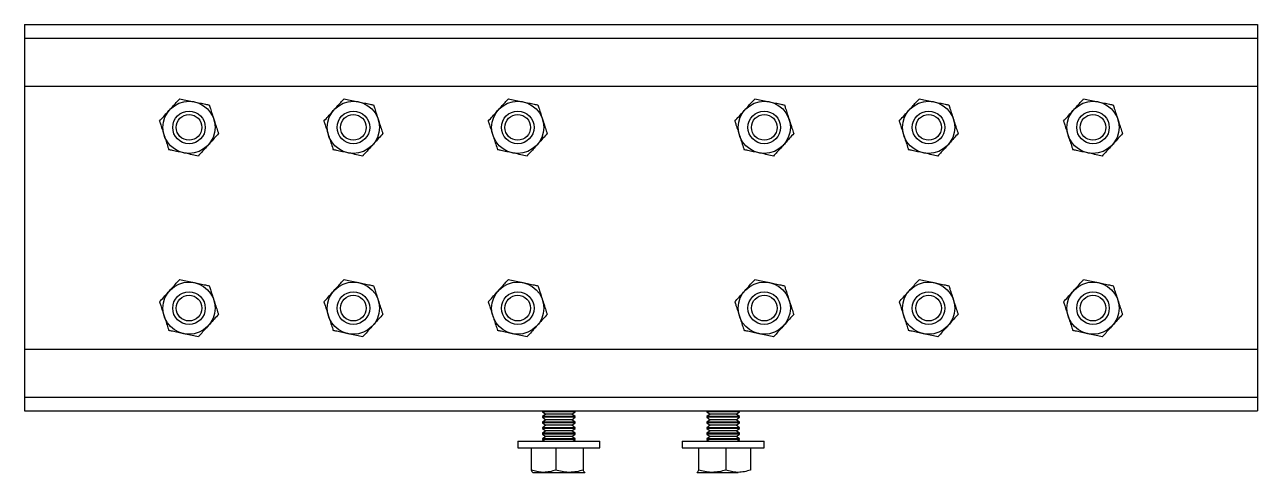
# Model space of a CAD drawing. Header units: metres. Extents: x -150 to 150, y -62 to 47.
import ezdxf

# ---------------------------------------------------------------- set-up
doc = ezdxf.new("R2010")
doc.units = ezdxf.units.M

# ---------------------------------------------------------------- blocks, each defined once
blk = doc.blocks.new('DI_EMENDA_LONG')
at = {"color": 7, "linetype": 'Continuous', "lineweight": 25}
for p, q in [((-150, 47), (150, 47)), ((-150, 47), (-150, -47)), ((150, 47), (150, -47)), ((-150, 43.7), (150, 43.7)), ((-150, 32), (150, 32)), ((-150, -32), (150, -32)), ((-150, -43.7), (150, -43.7)), ((-150, -47), (150, -47)), ((-23.92, -47), (-23.97, -47.04)), ((-23.97, -47.04), (-23.97, -47.22)), ((-16.03, -47.04), (-23.97, -47.04)), ((-23.97, -47.22), (-23.13, -47.81)), ((-16.03, -47.22), (-23.97, -47.22)), ((-23.13, -47.81), (-23.97, -48.39)), ((-16.87, -47.81), (-23.13, -47.81)), ((-16.87, -47.81), (-16.03, -47.22)), ((-16.03, -48.39), (-16.87, -47.81)), ((-16.03, -47.04), (-16.08, -47)), ((-16.03, -47.22), (-16.03, -47.04)), ((16.08, -47), (16.03, -47.04)), ((16.03, -47.04), (16.03, -47.22)), ((23.97, -47.04), (16.03, -47.04)), ((16.03, -47.22), (16.87, -47.81)), ((23.97, -47.22), (16.03, -47.22)), ((16.87, -47.81), (16.03, -48.39)), ((23.13, -47.81), (16.87, -47.81)), ((23.13, -47.81), (23.97, -47.22)), ((23.97, -48.39), (23.13, -47.81)), ((23.97, -47.04), (23.92, -47)), ((23.97, -47.22), (23.97, -47.04)), ((-23.97, -48.39), (-23.97, -48.57)), ((-16.03, -48.39), (-23.97, -48.39)), ((-23.97, -48.57), (-23.13, -49.16)), ((-16.03, -48.57), (-23.97, -48.57)), ((-23.13, -49.16), (-23.97, -49.75)), ((-23.97, -49.75), (-23.97, -49.93)), ((-16.03, -49.75), (-23.97, -49.75)), ((-23.97, -49.93), (-23.13, -50.52)), ((-16.03, -49.93), (-23.97, -49.93)), ((-23.13, -50.52), (-23.97, -51.11)), ((-16.87, -49.16), (-23.13, -49.16)), ((-16.87, -50.52), (-23.13, -50.52)), ((-16.87, -49.16), (-16.03, -48.57)), ((-16.03, -49.75), (-16.87, -49.16)), ((-16.87, -50.52), (-16.03, -49.93)), ((-16.03, -51.11), (-16.87, -50.52)), ((-16.03, -48.57), (-16.03, -48.39)), ((-16.03, -49.93), (-16.03, -49.75)), ((16.03, -48.39), (16.03, -48.57)), ((23.97, -48.39), (16.03, -48.39)), ((16.03, -48.57), (16.87, -49.16)), ((23.97, -48.57), (16.03, -48.57)), ((16.87, -49.16), (16.03, -49.75)), ((16.03, -49.75), (16.03, -49.93)), ((23.97, -49.75), (16.03, -49.75)), ((16.03, -49.93), (16.87, -50.52)), ((23.97, -49.93), (16.03, -49.93)), ((16.87, -50.52), (16.03, -51.11)), ((23.13, -49.16), (16.87, -49.16)), ((23.13, -50.52), (16.87, -50.52)), ((23.13, -49.16), (23.97, -48.57)), ((23.97, -49.75), (23.13, -49.16)), ((23.13, -50.52), (23.97, -49.93)), ((23.97, -51.11), (23.13, -50.52)), ((23.97, -48.57), (23.97, -48.39)), ((23.97, -49.93), (23.97, -49.75)), ((-23.97, -51.11), (-23.97, -51.29)), ((-16.03, -51.11), (-23.97, -51.11)), ((-23.97, -51.29), (-23.13, -51.88)), ((-16.03, -51.29), (-23.97, -51.29)), ((-23.13, -51.88), (-23.97, -52.46)), ((-23.97, -52.46), (-23.97, -52.65)), ((-16.03, -52.46), (-23.97, -52.46)), ((-23.97, -52.65), (-23.13, -53.23)), ((-16.03, -52.65), (-23.97, -52.65)), ((-23.13, -53.23), (-23.97, -53.82)), ((-23.97, -53.82), (-23.97, -54)), ((-16.03, -53.82), (-23.97, -53.82)), ((-16.87, -51.88), (-23.13, -51.88)), ((-16.87, -53.23), (-23.13, -53.23)), ((-16.87, -51.88), (-16.03, -51.29)), ((-16.03, -52.46), (-16.87, -51.88)), ((-16.87, -53.23), (-16.03, -52.65)), ((-16.03, -53.82), (-16.87, -53.23)), ((-16.03, -51.29), (-16.03, -51.11)), ((-16.03, -52.65), (-16.03, -52.46)), ((-16.03, -54), (-16.03, -53.82)), ((16.03, -51.11), (16.03, -51.29)), ((23.97, -51.11), (16.03, -51.11)), ((16.03, -51.29), (16.87, -51.88)), ((23.97, -51.29), (16.03, -51.29)), ((16.87, -51.88), (16.03, -52.46)), ((16.03, -52.46), (16.03, -52.65)), ((23.97, -52.46), (16.03, -52.46)), ((16.03, -52.65), (16.87, -53.23)), ((23.97, -52.65), (16.03, -52.65)), ((16.87, -53.23), (16.03, -53.82)), ((16.03, -53.82), (16.03, -54)), ((23.97, -53.82), (16.03, -53.82)), ((23.13, -51.88), (16.87, -51.88)), ((23.13, -53.23), (16.87, -53.23)), ((23.13, -51.88), (23.97, -51.29)), ((23.97, -52.46), (23.13, -51.88)), ((23.13, -53.23), (23.97, -52.65)), ((23.97, -53.82), (23.13, -53.23)), ((23.97, -51.29), (23.97, -51.11)), ((23.97, -52.65), (23.97, -52.46)), ((23.97, -54), (23.97, -53.82)), ((-30, -54.4), (-30, -56)), ((-30, -54.4), (-10, -54.4)), ((-30, -56), (-10, -56)), ((-26.7, -56), (-26.7, -61.4)), ((-23.97, -54), (-23.4, -54.4)), ((-16.03, -54), (-23.97, -54)), ((-20.76, -56), (-20.76, -61.4)), ((-16.6, -54.4), (-16.03, -54)), ((-14.07, -56), (-14.07, -61.4)), ((-10, -56), (-10, -54.4)), ((10, -54.4), (10, -56)), ((10, -54.4), (30, -54.4)), ((10, -56), (30, -56)), ((13.99, -56), (13.99, -61.4)), ((16.03, -54), (16.6, -54.4)), ((23.97, -54), (16.03, -54)), ((20.62, -56), (20.62, -61.4)), ((23.4, -54.4), (23.97, -54)), ((26.64, -56), (26.64, -61.4)), ((30, -56), (30, -54.4)), ((-26.38, -61.95), (-26.35, -61.97)), ((-26.35, -61.97), (-13.68, -61.97)), ((-13.62, -61.89), (-13.68, -61.97)), ((-13.65, -61.97), (-13.62, -61.95)), ((13.67, -61.97), (13.63, -61.9)), ((13.63, -61.96), (13.65, -61.97)), ((13.67, -61.97), (23.63, -61.97))]:
    blk.add_line(p, q, dxfattribs=at)
for centre, radius in [((-110, 22), 6.35), ((-70, 22), 6.35), ((-30, 22), 6.35), ((30, 22), 6.35), ((70, 22), 6.35), ((110, 22), 6.35), ((-110, 22), 3.97), ((-110, 22), 3.13), ((-70, 22), 3.97), ((-70, 22), 3.13), ((-30, 22), 3.97), ((-30, 22), 3.13), ((30, 22), 3.97), ((30, 22), 3.13), ((70, 22), 3.97), ((70, 22), 3.13), ((110, 22), 3.97), ((110, 22), 3.13), ((-110, -22), 6.35), ((-70, -22), 6.35), ((-30, -22), 6.35), ((30, -22), 6.35), ((70, -22), 6.35), ((110, -22), 6.35), ((-110, -22), 3.97), ((-110, -22), 3.13), ((-70, -22), 3.97), ((-70, -22), 3.13), ((-30, -22), 3.97), ((-30, -22), 3.13), ((30, -22), 3.97), ((30, -22), 3.13), ((70, -22), 3.97), ((70, -22), 3.13), ((110, -22), 3.97), ((110, -22), 3.13)]:
    blk.add_circle(centre, radius, dxfattribs=at)
for points, knots in [([(-114.72, 26.25), (-114.41, 26.59), (-113.78, 27.3), (-112.96, 28.21), (-112.46, 28.76), (-112.27, 28.97)], [0, 0, 0, 0, 0.370167, 0.750364, 1, 1, 1, 1]), ([(-112.27, 28.97), (-111.77, 28.87), (-110.77, 28.65), (-109.54, 28.39), (-108.84, 28.25), (-108.68, 28.21)], [0, 0, 0, 0, 0.42997, 0.87006, 1, 1, 1, 1]), ([(-108.68, 28.21), (-108.23, 28.12), (-107.3, 27.92), (-106.11, 27.67), (-105.38, 27.51), (-105.09, 27.45)], [0, 0, 0, 0, 0.370167, 0.750364, 1, 1, 1, 1]), ([(-105.09, 27.45), (-105, 27.16), (-104.77, 26.45), (-104.39, 25.29), (-104.11, 24.41), (-103.96, 23.96)], [0, 0, 0, 0, 0.2637145, 0.6277042, 1, 1, 1, 1]), ([(-74.72, 26.25), (-74.41, 26.59), (-73.78, 27.3), (-72.96, 28.21), (-72.46, 28.76), (-72.27, 28.97)], [0, 0, 0, 0, 0.370167, 0.750364, 1, 1, 1, 1]), ([(-72.27, 28.97), (-71.77, 28.87), (-70.77, 28.65), (-69.54, 28.39), (-68.84, 28.25), (-68.68, 28.21)], [0, 0, 0, 0, 0.42997, 0.87006, 1, 1, 1, 1]), ([(-68.68, 28.21), (-68.23, 28.12), (-67.3, 27.92), (-66.11, 27.67), (-65.38, 27.51), (-65.09, 27.45)], [0, 0, 0, 0, 0.370167, 0.750364, 1, 1, 1, 1]), ([(-65.09, 27.45), (-65, 27.16), (-64.77, 26.45), (-64.39, 25.29), (-64.11, 24.41), (-63.96, 23.96)], [0, 0, 0, 0, 0.2637145, 0.6277042, 1, 1, 1, 1]), ([(-34.72, 26.25), (-34.41, 26.59), (-33.78, 27.3), (-32.96, 28.21), (-32.46, 28.76), (-32.27, 28.97)], [0, 0, 0, 0, 0.370167, 0.750364, 1, 1, 1, 1]), ([(-32.27, 28.97), (-31.77, 28.87), (-30.77, 28.65), (-29.54, 28.39), (-28.84, 28.25), (-28.68, 28.21)], [0, 0, 0, 0, 0.42997, 0.87006, 1, 1, 1, 1]), ([(-28.68, 28.21), (-28.23, 28.12), (-27.3, 27.92), (-26.11, 27.67), (-25.38, 27.51), (-25.09, 27.45)], [0, 0, 0, 0, 0.370167, 0.750364, 1, 1, 1, 1]), ([(-25.09, 27.45), (-25, 27.16), (-24.77, 26.45), (-24.39, 25.29), (-24.11, 24.41), (-23.96, 23.96)], [0, 0, 0, 0, 0.2637145, 0.6277042, 1, 1, 1, 1]), ([(25.28, 26.25), (25.59, 26.59), (26.22, 27.3), (27.04, 28.21), (27.54, 28.76), (27.73, 28.97)], [0, 0, 0, 0, 0.370167, 0.750364, 1, 1, 1, 1]), ([(27.73, 28.97), (28.23, 28.87), (29.23, 28.65), (30.46, 28.39), (31.16, 28.25), (31.32, 28.21)], [0, 0, 0, 0, 0.42997, 0.87006, 1, 1, 1, 1]), ([(31.32, 28.21), (31.77, 28.12), (32.7, 27.92), (33.89, 27.67), (34.62, 27.51), (34.91, 27.45)], [0, 0, 0, 0, 0.370167, 0.750364, 1, 1, 1, 1]), ([(34.91, 27.45), (35, 27.16), (35.23, 26.45), (35.61, 25.29), (35.89, 24.41), (36.04, 23.96)], [0, 0, 0, 0, 0.2637145, 0.6277042, 1, 1, 1, 1]), ([(65.28, 26.25), (65.59, 26.59), (66.22, 27.3), (67.04, 28.21), (67.54, 28.76), (67.73, 28.97)], [0, 0, 0, 0, 0.370167, 0.750364, 1, 1, 1, 1]), ([(67.73, 28.97), (68.23, 28.87), (69.23, 28.65), (70.46, 28.39), (71.16, 28.25), (71.32, 28.21)], [0, 0, 0, 0, 0.42997, 0.87006, 1, 1, 1, 1]), ([(71.32, 28.21), (71.77, 28.12), (72.7, 27.92), (73.89, 27.67), (74.62, 27.51), (74.91, 27.45)], [0, 0, 0, 0, 0.370167, 0.750364, 1, 1, 1, 1]), ([(74.91, 27.45), (75, 27.16), (75.23, 26.45), (75.61, 25.29), (75.89, 24.41), (76.04, 23.96)], [0, 0, 0, 0, 0.2637145, 0.6277042, 1, 1, 1, 1]), ([(105.28, 26.25), (105.59, 26.59), (106.22, 27.3), (107.04, 28.21), (107.54, 28.76), (107.73, 28.97)], [0, 0, 0, 0, 0.370167, 0.750364, 1, 1, 1, 1]), ([(107.73, 28.97), (108.23, 28.87), (109.23, 28.65), (110.46, 28.39), (111.16, 28.25), (111.32, 28.21)], [0, 0, 0, 0, 0.42997, 0.87006, 1, 1, 1, 1]), ([(111.32, 28.21), (111.77, 28.12), (112.7, 27.92), (113.89, 27.67), (114.62, 27.51), (114.91, 27.45)], [0, 0, 0, 0, 0.370167, 0.750364, 1, 1, 1, 1]), ([(114.91, 27.45), (115, 27.16), (115.23, 26.45), (115.61, 25.29), (115.89, 24.41), (116.04, 23.96)], [0, 0, 0, 0, 0.2637145, 0.6277042, 1, 1, 1, 1]), ([(-117.17, 23.52), (-116.83, 23.9), (-116.15, 24.66), (-115.31, 25.59), (-114.83, 26.13), (-114.72, 26.25)], [0, 0, 0, 0, 0.42997, 0.87006, 1, 1, 1, 1]), ([(-77.17, 23.52), (-76.83, 23.9), (-76.15, 24.66), (-75.31, 25.59), (-74.83, 26.13), (-74.72, 26.25)], [0, 0, 0, 0, 0.42997, 0.87006, 1, 1, 1, 1]), ([(-37.17, 23.52), (-36.83, 23.9), (-36.15, 24.66), (-35.31, 25.59), (-34.83, 26.13), (-34.72, 26.25)], [0, 0, 0, 0, 0.42997, 0.87006, 1, 1, 1, 1]), ([(22.83, 23.52), (23.17, 23.9), (23.85, 24.66), (24.69, 25.59), (25.17, 26.13), (25.28, 26.25)], [0, 0, 0, 0, 0.4299704, 0.8700602, 1, 1, 1, 1]), ([(62.83, 23.52), (63.17, 23.9), (63.85, 24.66), (64.69, 25.59), (65.17, 26.13), (65.28, 26.25)], [0, 0, 0, 0, 0.4299704, 0.8700602, 1, 1, 1, 1]), ([(102.83, 23.52), (103.17, 23.9), (103.85, 24.66), (104.69, 25.59), (105.17, 26.13), (105.28, 26.25)], [0, 0, 0, 0, 0.4299704, 0.8700602, 1, 1, 1, 1]), ([(-117.17, 23.52), (-117.08, 23.23), (-116.85, 22.53), (-116.47, 21.36), (-116.18, 20.48), (-116.04, 20.04)], [0, 0, 0, 0, 0.2637145, 0.6277042, 1, 1, 1, 1]), ([(-103.96, 23.96), (-103.92, 23.83), (-103.72, 23.22), (-103.37, 22.15), (-103.04, 21.13), (-102.86, 20.58), (-102.83, 20.48)], [0, 0, 0, 0, 0.115379, 0.505024, 0.904755, 1, 1, 1, 1]), ([(-77.17, 23.52), (-77.08, 23.23), (-76.85, 22.53), (-76.47, 21.36), (-76.18, 20.48), (-76.04, 20.04)], [0, 0, 0, 0, 0.2637145, 0.6277042, 1, 1, 1, 1]), ([(-63.96, 23.96), (-63.92, 23.83), (-63.72, 23.22), (-63.37, 22.15), (-63.04, 21.13), (-62.86, 20.58), (-62.83, 20.48)], [0, 0, 0, 0, 0.115379, 0.505024, 0.904755, 1, 1, 1, 1]), ([(-37.17, 23.52), (-37.08, 23.23), (-36.85, 22.53), (-36.47, 21.36), (-36.18, 20.48), (-36.04, 20.04)], [0, 0, 0, 0, 0.2637145, 0.6277042, 1, 1, 1, 1]), ([(-23.96, 23.96), (-23.92, 23.83), (-23.72, 23.22), (-23.37, 22.15), (-23.04, 21.13), (-22.86, 20.58), (-22.83, 20.48)], [0, 0, 0, 0, 0.115379, 0.505024, 0.904755, 1, 1, 1, 1]), ([(22.83, 23.52), (22.92, 23.23), (23.15, 22.53), (23.53, 21.36), (23.82, 20.48), (23.96, 20.04)], [0, 0, 0, 0, 0.2637145, 0.6277042, 1, 1, 1, 1]), ([(36.04, 23.96), (36.08, 23.83), (36.28, 23.22), (36.63, 22.15), (36.96, 21.13), (37.14, 20.58), (37.17, 20.48)], [0, 0, 0, 0, 0.1153794, 0.5050242, 0.9047551, 1, 1, 1, 1]), ([(62.83, 23.52), (62.92, 23.23), (63.15, 22.53), (63.53, 21.36), (63.82, 20.48), (63.96, 20.04)], [0, 0, 0, 0, 0.2637145, 0.6277042, 1, 1, 1, 1]), ([(76.04, 23.96), (76.08, 23.83), (76.28, 23.22), (76.63, 22.15), (76.96, 21.13), (77.14, 20.58), (77.17, 20.48)], [0, 0, 0, 0, 0.1153794, 0.5050242, 0.9047551, 1, 1, 1, 1]), ([(102.83, 23.52), (102.92, 23.23), (103.15, 22.53), (103.53, 21.36), (103.82, 20.48), (103.96, 20.04)], [0, 0, 0, 0, 0.2637145, 0.6277042, 1, 1, 1, 1]), ([(116.04, 23.96), (116.08, 23.83), (116.28, 23.22), (116.63, 22.15), (116.96, 21.13), (117.14, 20.58), (117.17, 20.48)], [0, 0, 0, 0, 0.1153794, 0.5050242, 0.9047551, 1, 1, 1, 1]), ([(-116.04, 20.04), (-115.99, 19.9), (-115.8, 19.3), (-115.45, 18.22), (-115.12, 17.21), (-114.94, 16.66), (-114.91, 16.55)], [0, 0, 0, 0, 0.1153794, 0.5050242, 0.9047551, 1, 1, 1, 1]), ([(-102.83, 20.48), (-103.17, 20.1), (-103.85, 19.34), (-104.69, 18.41), (-105.17, 17.87), (-105.28, 17.75)], [0, 0, 0, 0, 0.42997, 0.87006, 1, 1, 1, 1]), ([(-76.04, 20.04), (-75.99, 19.9), (-75.8, 19.3), (-75.45, 18.22), (-75.12, 17.21), (-74.94, 16.66), (-74.91, 16.55)], [0, 0, 0, 0, 0.1153794, 0.5050242, 0.9047551, 1, 1, 1, 1]), ([(-62.83, 20.48), (-63.17, 20.1), (-63.85, 19.34), (-64.69, 18.41), (-65.17, 17.87), (-65.28, 17.75)], [0, 0, 0, 0, 0.42997, 0.87006, 1, 1, 1, 1]), ([(-36.04, 20.04), (-35.99, 19.9), (-35.8, 19.3), (-35.45, 18.22), (-35.12, 17.21), (-34.94, 16.66), (-34.91, 16.55)], [0, 0, 0, 0, 0.1153794, 0.5050242, 0.9047551, 1, 1, 1, 1]), ([(-22.83, 20.48), (-23.17, 20.1), (-23.85, 19.34), (-24.69, 18.41), (-25.17, 17.87), (-25.28, 17.75)], [0, 0, 0, 0, 0.42997, 0.87006, 1, 1, 1, 1]), ([(23.96, 20.04), (24.01, 19.9), (24.2, 19.3), (24.55, 18.22), (24.88, 17.21), (25.06, 16.66), (25.09, 16.55)], [0, 0, 0, 0, 0.115379, 0.505024, 0.904755, 1, 1, 1, 1]), ([(37.17, 20.48), (36.83, 20.1), (36.15, 19.34), (35.31, 18.41), (34.83, 17.87), (34.72, 17.75)], [0, 0, 0, 0, 0.4299704, 0.8700602, 1, 1, 1, 1]), ([(63.96, 20.04), (64.01, 19.9), (64.2, 19.3), (64.55, 18.22), (64.88, 17.21), (65.06, 16.66), (65.09, 16.55)], [0, 0, 0, 0, 0.115379, 0.505024, 0.904755, 1, 1, 1, 1]), ([(77.17, 20.48), (76.83, 20.1), (76.15, 19.34), (75.31, 18.41), (74.83, 17.87), (74.72, 17.75)], [0, 0, 0, 0, 0.4299704, 0.8700602, 1, 1, 1, 1]), ([(103.96, 20.04), (104.01, 19.9), (104.2, 19.3), (104.55, 18.22), (104.88, 17.21), (105.06, 16.66), (105.09, 16.55)], [0, 0, 0, 0, 0.115379, 0.505024, 0.904755, 1, 1, 1, 1]), ([(117.17, 20.48), (116.83, 20.1), (116.15, 19.34), (115.31, 18.41), (114.83, 17.87), (114.72, 17.75)], [0, 0, 0, 0, 0.4299704, 0.8700602, 1, 1, 1, 1]), ([(-111.32, 15.79), (-111.77, 15.89), (-112.7, 16.08), (-113.89, 16.34), (-114.62, 16.49), (-114.91, 16.55)], [0, 0, 0, 0, 0.370167, 0.7503639, 1, 1, 1, 1]), ([(-107.73, 15.03), (-108.23, 15.13), (-109.23, 15.35), (-110.46, 15.61), (-111.16, 15.76), (-111.32, 15.79)], [0, 0, 0, 0, 0.42997, 0.87006, 1, 1, 1, 1]), ([(-105.28, 17.75), (-105.59, 17.41), (-106.22, 16.7), (-107.04, 15.8), (-107.54, 15.25), (-107.73, 15.03)], [0, 0, 0, 0, 0.370167, 0.750364, 1, 1, 1, 1]), ([(-71.32, 15.79), (-71.77, 15.89), (-72.7, 16.08), (-73.89, 16.34), (-74.62, 16.49), (-74.91, 16.55)], [0, 0, 0, 0, 0.370167, 0.7503639, 1, 1, 1, 1]), ([(-67.73, 15.03), (-68.23, 15.13), (-69.23, 15.35), (-70.46, 15.61), (-71.16, 15.76), (-71.32, 15.79)], [0, 0, 0, 0, 0.42997, 0.87006, 1, 1, 1, 1]), ([(-65.28, 17.75), (-65.59, 17.41), (-66.22, 16.7), (-67.04, 15.8), (-67.54, 15.25), (-67.73, 15.03)], [0, 0, 0, 0, 0.370167, 0.750364, 1, 1, 1, 1]), ([(-31.32, 15.79), (-31.77, 15.89), (-32.7, 16.08), (-33.89, 16.34), (-34.62, 16.49), (-34.91, 16.55)], [0, 0, 0, 0, 0.370167, 0.7503639, 1, 1, 1, 1]), ([(-27.73, 15.03), (-28.23, 15.13), (-29.23, 15.35), (-30.46, 15.61), (-31.16, 15.76), (-31.32, 15.79)], [0, 0, 0, 0, 0.42997, 0.87006, 1, 1, 1, 1]), ([(-25.28, 17.75), (-25.59, 17.41), (-26.22, 16.7), (-27.04, 15.8), (-27.54, 15.25), (-27.73, 15.03)], [0, 0, 0, 0, 0.370167, 0.750364, 1, 1, 1, 1]), ([(28.68, 15.79), (28.23, 15.89), (27.3, 16.08), (26.11, 16.34), (25.38, 16.49), (25.09, 16.55)], [0, 0, 0, 0, 0.370167, 0.7503639, 1, 1, 1, 1]), ([(32.27, 15.03), (31.77, 15.13), (30.77, 15.35), (29.54, 15.61), (28.84, 15.76), (28.68, 15.79)], [0, 0, 0, 0, 0.42997, 0.87006, 1, 1, 1, 1]), ([(34.72, 17.75), (34.41, 17.41), (33.78, 16.7), (32.96, 15.8), (32.46, 15.25), (32.27, 15.03)], [0, 0, 0, 0, 0.370167, 0.750364, 1, 1, 1, 1]), ([(68.68, 15.79), (68.23, 15.89), (67.3, 16.08), (66.11, 16.34), (65.38, 16.49), (65.09, 16.55)], [0, 0, 0, 0, 0.370167, 0.7503639, 1, 1, 1, 1]), ([(72.27, 15.03), (71.77, 15.13), (70.77, 15.35), (69.54, 15.61), (68.84, 15.76), (68.68, 15.79)], [0, 0, 0, 0, 0.42997, 0.87006, 1, 1, 1, 1]), ([(74.72, 17.75), (74.41, 17.41), (73.78, 16.7), (72.96, 15.8), (72.46, 15.25), (72.27, 15.03)], [0, 0, 0, 0, 0.370167, 0.750364, 1, 1, 1, 1]), ([(108.68, 15.79), (108.23, 15.89), (107.3, 16.08), (106.11, 16.34), (105.38, 16.49), (105.09, 16.55)], [0, 0, 0, 0, 0.370167, 0.7503639, 1, 1, 1, 1]), ([(112.27, 15.03), (111.77, 15.13), (110.77, 15.35), (109.54, 15.61), (108.84, 15.76), (108.68, 15.79)], [0, 0, 0, 0, 0.42997, 0.87006, 1, 1, 1, 1]), ([(114.72, 17.75), (114.41, 17.41), (113.78, 16.7), (112.96, 15.8), (112.46, 15.25), (112.27, 15.03)], [0, 0, 0, 0, 0.370167, 0.750364, 1, 1, 1, 1]), ([(-117.17, -20.48), (-116.83, -20.1), (-116.15, -19.34), (-115.31, -18.41), (-114.83, -17.87), (-114.72, -17.75)], [0, 0, 0, 0, 0.42997, 0.87006, 1, 1, 1, 1]), ([(-114.72, -17.75), (-114.41, -17.41), (-113.78, -16.7), (-112.96, -15.79), (-112.46, -15.24), (-112.27, -15.03)], [0, 0, 0, 0, 0.370167, 0.750364, 1, 1, 1, 1]), ([(-112.27, -15.03), (-111.77, -15.13), (-110.77, -15.35), (-109.54, -15.61), (-108.84, -15.75), (-108.68, -15.79)], [0, 0, 0, 0, 0.42997, 0.87006, 1, 1, 1, 1]), ([(-108.68, -15.79), (-108.23, -15.88), (-107.3, -16.08), (-106.11, -16.33), (-105.38, -16.49), (-105.09, -16.55)], [0, 0, 0, 0, 0.370167, 0.7503639, 1, 1, 1, 1]), ([(-105.09, -16.55), (-105, -16.84), (-104.77, -17.55), (-104.39, -18.71), (-104.11, -19.59), (-103.96, -20.04)], [0, 0, 0, 0, 0.2637145, 0.6277042, 1, 1, 1, 1]), ([(-77.17, -20.48), (-76.83, -20.1), (-76.15, -19.34), (-75.31, -18.41), (-74.83, -17.87), (-74.72, -17.75)], [0, 0, 0, 0, 0.42997, 0.87006, 1, 1, 1, 1]), ([(-74.72, -17.75), (-74.41, -17.41), (-73.78, -16.7), (-72.96, -15.79), (-72.46, -15.24), (-72.27, -15.03)], [0, 0, 0, 0, 0.370167, 0.750364, 1, 1, 1, 1]), ([(-72.27, -15.03), (-71.77, -15.13), (-70.77, -15.35), (-69.54, -15.61), (-68.84, -15.75), (-68.68, -15.79)], [0, 0, 0, 0, 0.42997, 0.87006, 1, 1, 1, 1]), ([(-68.68, -15.79), (-68.23, -15.88), (-67.3, -16.08), (-66.11, -16.33), (-65.38, -16.49), (-65.09, -16.55)], [0, 0, 0, 0, 0.370167, 0.7503639, 1, 1, 1, 1]), ([(-65.09, -16.55), (-65, -16.84), (-64.77, -17.55), (-64.39, -18.71), (-64.11, -19.59), (-63.96, -20.04)], [0, 0, 0, 0, 0.2637145, 0.6277042, 1, 1, 1, 1]), ([(-37.17, -20.48), (-36.83, -20.1), (-36.15, -19.34), (-35.31, -18.41), (-34.83, -17.87), (-34.72, -17.75)], [0, 0, 0, 0, 0.42997, 0.87006, 1, 1, 1, 1]), ([(-34.72, -17.75), (-34.41, -17.41), (-33.78, -16.7), (-32.96, -15.79), (-32.46, -15.24), (-32.27, -15.03)], [0, 0, 0, 0, 0.370167, 0.750364, 1, 1, 1, 1]), ([(-32.27, -15.03), (-31.77, -15.13), (-30.77, -15.35), (-29.54, -15.61), (-28.84, -15.75), (-28.68, -15.79)], [0, 0, 0, 0, 0.42997, 0.87006, 1, 1, 1, 1]), ([(-28.68, -15.79), (-28.23, -15.88), (-27.3, -16.08), (-26.11, -16.33), (-25.38, -16.49), (-25.09, -16.55)], [0, 0, 0, 0, 0.370167, 0.7503639, 1, 1, 1, 1]), ([(-25.09, -16.55), (-25, -16.84), (-24.77, -17.55), (-24.39, -18.71), (-24.11, -19.59), (-23.96, -20.04)], [0, 0, 0, 0, 0.2637145, 0.6277042, 1, 1, 1, 1]), ([(22.83, -20.48), (23.17, -20.1), (23.85, -19.34), (24.69, -18.41), (25.17, -17.87), (25.28, -17.75)], [0, 0, 0, 0, 0.42997, 0.87006, 1, 1, 1, 1]), ([(25.28, -17.75), (25.59, -17.41), (26.22, -16.7), (27.04, -15.79), (27.54, -15.24), (27.73, -15.03)], [0, 0, 0, 0, 0.370167, 0.750364, 1, 1, 1, 1]), ([(27.73, -15.03), (28.23, -15.13), (29.23, -15.35), (30.46, -15.61), (31.16, -15.75), (31.32, -15.79)], [0, 0, 0, 0, 0.42997, 0.87006, 1, 1, 1, 1]), ([(31.32, -15.79), (31.77, -15.88), (32.7, -16.08), (33.89, -16.33), (34.62, -16.49), (34.91, -16.55)], [0, 0, 0, 0, 0.370167, 0.750364, 1, 1, 1, 1]), ([(34.91, -16.55), (35, -16.84), (35.23, -17.55), (35.61, -18.71), (35.89, -19.59), (36.04, -20.04)], [0, 0, 0, 0, 0.2637145, 0.6277042, 1, 1, 1, 1]), ([(62.83, -20.48), (63.17, -20.1), (63.85, -19.34), (64.69, -18.41), (65.17, -17.87), (65.28, -17.75)], [0, 0, 0, 0, 0.42997, 0.87006, 1, 1, 1, 1]), ([(65.28, -17.75), (65.59, -17.41), (66.22, -16.7), (67.04, -15.79), (67.54, -15.24), (67.73, -15.03)], [0, 0, 0, 0, 0.370167, 0.750364, 1, 1, 1, 1]), ([(67.73, -15.03), (68.23, -15.13), (69.23, -15.35), (70.46, -15.61), (71.16, -15.75), (71.32, -15.79)], [0, 0, 0, 0, 0.42997, 0.87006, 1, 1, 1, 1]), ([(71.32, -15.79), (71.77, -15.88), (72.7, -16.08), (73.89, -16.33), (74.62, -16.49), (74.91, -16.55)], [0, 0, 0, 0, 0.370167, 0.750364, 1, 1, 1, 1]), ([(74.91, -16.55), (75, -16.84), (75.23, -17.55), (75.61, -18.71), (75.89, -19.59), (76.04, -20.04)], [0, 0, 0, 0, 0.2637145, 0.6277042, 1, 1, 1, 1]), ([(102.83, -20.48), (103.17, -20.1), (103.85, -19.34), (104.69, -18.41), (105.17, -17.87), (105.28, -17.75)], [0, 0, 0, 0, 0.42997, 0.87006, 1, 1, 1, 1]), ([(105.28, -17.75), (105.59, -17.41), (106.22, -16.7), (107.04, -15.79), (107.54, -15.24), (107.73, -15.03)], [0, 0, 0, 0, 0.370167, 0.750364, 1, 1, 1, 1]), ([(107.73, -15.03), (108.23, -15.13), (109.23, -15.35), (110.46, -15.61), (111.16, -15.75), (111.32, -15.79)], [0, 0, 0, 0, 0.42997, 0.87006, 1, 1, 1, 1]), ([(111.32, -15.79), (111.77, -15.88), (112.7, -16.08), (113.89, -16.33), (114.62, -16.49), (114.91, -16.55)], [0, 0, 0, 0, 0.370167, 0.750364, 1, 1, 1, 1]), ([(114.91, -16.55), (115, -16.84), (115.23, -17.55), (115.61, -18.71), (115.89, -19.59), (116.04, -20.04)], [0, 0, 0, 0, 0.2637145, 0.6277042, 1, 1, 1, 1]), ([(-117.17, -20.48), (-117.08, -20.77), (-116.85, -21.47), (-116.47, -22.64), (-116.18, -23.52), (-116.04, -23.96)], [0, 0, 0, 0, 0.263714, 0.627704, 1, 1, 1, 1]), ([(-103.96, -20.04), (-103.92, -20.17), (-103.72, -20.78), (-103.37, -21.85), (-103.04, -22.87), (-102.86, -23.42), (-102.83, -23.52)], [0, 0, 0, 0, 0.115379, 0.505024, 0.904755, 1, 1, 1, 1]), ([(-77.17, -20.48), (-77.08, -20.77), (-76.85, -21.47), (-76.47, -22.64), (-76.18, -23.52), (-76.04, -23.96)], [0, 0, 0, 0, 0.263714, 0.627704, 1, 1, 1, 1]), ([(-63.96, -20.04), (-63.92, -20.17), (-63.72, -20.78), (-63.37, -21.85), (-63.04, -22.87), (-62.86, -23.42), (-62.83, -23.52)], [0, 0, 0, 0, 0.115379, 0.505024, 0.904755, 1, 1, 1, 1]), ([(-37.17, -20.48), (-37.08, -20.77), (-36.85, -21.47), (-36.47, -22.64), (-36.18, -23.52), (-36.04, -23.96)], [0, 0, 0, 0, 0.263714, 0.627704, 1, 1, 1, 1]), ([(-23.96, -20.04), (-23.92, -20.17), (-23.72, -20.78), (-23.37, -21.85), (-23.04, -22.87), (-22.86, -23.42), (-22.83, -23.52)], [0, 0, 0, 0, 0.115379, 0.505024, 0.904755, 1, 1, 1, 1]), ([(22.83, -20.48), (22.92, -20.77), (23.15, -21.47), (23.53, -22.64), (23.82, -23.52), (23.96, -23.96)], [0, 0, 0, 0, 0.263714, 0.627704, 1, 1, 1, 1]), ([(36.04, -20.04), (36.08, -20.17), (36.28, -20.78), (36.63, -21.85), (36.96, -22.87), (37.14, -23.42), (37.17, -23.52)], [0, 0, 0, 0, 0.1153794, 0.5050242, 0.9047551, 1, 1, 1, 1]), ([(62.83, -20.48), (62.92, -20.77), (63.15, -21.47), (63.53, -22.64), (63.82, -23.52), (63.96, -23.96)], [0, 0, 0, 0, 0.263714, 0.627704, 1, 1, 1, 1]), ([(76.04, -20.04), (76.08, -20.17), (76.28, -20.78), (76.63, -21.85), (76.96, -22.87), (77.14, -23.42), (77.17, -23.52)], [0, 0, 0, 0, 0.1153794, 0.5050242, 0.9047551, 1, 1, 1, 1]), ([(102.83, -20.48), (102.92, -20.77), (103.15, -21.47), (103.53, -22.64), (103.82, -23.52), (103.96, -23.96)], [0, 0, 0, 0, 0.263714, 0.627704, 1, 1, 1, 1]), ([(116.04, -20.04), (116.08, -20.17), (116.28, -20.78), (116.63, -21.85), (116.96, -22.87), (117.14, -23.42), (117.17, -23.52)], [0, 0, 0, 0, 0.1153794, 0.5050242, 0.9047551, 1, 1, 1, 1]), ([(-116.04, -23.96), (-115.99, -24.1), (-115.8, -24.7), (-115.45, -25.78), (-115.12, -26.79), (-114.94, -27.34), (-114.91, -27.45)], [0, 0, 0, 0, 0.1153794, 0.5050242, 0.9047551, 1, 1, 1, 1]), ([(-102.83, -23.52), (-103.17, -23.9), (-103.85, -24.66), (-104.69, -25.59), (-105.17, -26.13), (-105.28, -26.25)], [0, 0, 0, 0, 0.42997, 0.87006, 1, 1, 1, 1]), ([(-76.04, -23.96), (-75.99, -24.1), (-75.8, -24.7), (-75.45, -25.78), (-75.12, -26.79), (-74.94, -27.34), (-74.91, -27.45)], [0, 0, 0, 0, 0.1153794, 0.5050242, 0.9047551, 1, 1, 1, 1]), ([(-62.83, -23.52), (-63.17, -23.9), (-63.85, -24.66), (-64.69, -25.59), (-65.17, -26.13), (-65.28, -26.25)], [0, 0, 0, 0, 0.42997, 0.87006, 1, 1, 1, 1]), ([(-36.04, -23.96), (-35.99, -24.1), (-35.8, -24.7), (-35.45, -25.78), (-35.12, -26.79), (-34.94, -27.34), (-34.91, -27.45)], [0, 0, 0, 0, 0.1153794, 0.5050242, 0.9047551, 1, 1, 1, 1]), ([(-22.83, -23.52), (-23.17, -23.9), (-23.85, -24.66), (-24.69, -25.59), (-25.17, -26.13), (-25.28, -26.25)], [0, 0, 0, 0, 0.42997, 0.87006, 1, 1, 1, 1]), ([(23.96, -23.96), (24.01, -24.1), (24.2, -24.7), (24.55, -25.78), (24.88, -26.79), (25.06, -27.34), (25.09, -27.45)], [0, 0, 0, 0, 0.115379, 0.505024, 0.904755, 1, 1, 1, 1]), ([(37.17, -23.52), (36.83, -23.9), (36.15, -24.66), (35.31, -25.59), (34.83, -26.13), (34.72, -26.25)], [0, 0, 0, 0, 0.4299704, 0.8700602, 1, 1, 1, 1]), ([(63.96, -23.96), (64.01, -24.1), (64.2, -24.7), (64.55, -25.78), (64.88, -26.79), (65.06, -27.34), (65.09, -27.45)], [0, 0, 0, 0, 0.115379, 0.505024, 0.904755, 1, 1, 1, 1]), ([(77.17, -23.52), (76.83, -23.9), (76.15, -24.66), (75.31, -25.59), (74.83, -26.13), (74.72, -26.25)], [0, 0, 0, 0, 0.4299704, 0.8700602, 1, 1, 1, 1]), ([(103.96, -23.96), (104.01, -24.1), (104.2, -24.7), (104.55, -25.78), (104.88, -26.79), (105.06, -27.34), (105.09, -27.45)], [0, 0, 0, 0, 0.115379, 0.505024, 0.904755, 1, 1, 1, 1]), ([(117.17, -23.52), (116.83, -23.9), (116.15, -24.66), (115.31, -25.59), (114.83, -26.13), (114.72, -26.25)], [0, 0, 0, 0, 0.4299704, 0.8700602, 1, 1, 1, 1]), ([(-105.28, -26.25), (-105.59, -26.59), (-106.22, -27.3), (-107.04, -28.2), (-107.54, -28.75), (-107.73, -28.97)], [0, 0, 0, 0, 0.370167, 0.750364, 1, 1, 1, 1]), ([(-65.28, -26.25), (-65.59, -26.59), (-66.22, -27.3), (-67.04, -28.2), (-67.54, -28.75), (-67.73, -28.97)], [0, 0, 0, 0, 0.370167, 0.750364, 1, 1, 1, 1]), ([(-25.28, -26.25), (-25.59, -26.59), (-26.22, -27.3), (-27.04, -28.2), (-27.54, -28.75), (-27.73, -28.97)], [0, 0, 0, 0, 0.370167, 0.750364, 1, 1, 1, 1]), ([(34.72, -26.25), (34.41, -26.59), (33.78, -27.3), (32.96, -28.2), (32.46, -28.75), (32.27, -28.97)], [0, 0, 0, 0, 0.370167, 0.750364, 1, 1, 1, 1]), ([(74.72, -26.25), (74.41, -26.59), (73.78, -27.3), (72.96, -28.2), (72.46, -28.75), (72.27, -28.97)], [0, 0, 0, 0, 0.370167, 0.750364, 1, 1, 1, 1]), ([(114.72, -26.25), (114.41, -26.59), (113.78, -27.3), (112.96, -28.2), (112.46, -28.75), (112.27, -28.97)], [0, 0, 0, 0, 0.370167, 0.750364, 1, 1, 1, 1]), ([(-111.32, -28.21), (-111.77, -28.11), (-112.7, -27.92), (-113.89, -27.66), (-114.62, -27.51), (-114.91, -27.45)], [0, 0, 0, 0, 0.370167, 0.7503639, 1, 1, 1, 1]), ([(-107.73, -28.97), (-108.23, -28.87), (-109.23, -28.65), (-110.46, -28.39), (-111.16, -28.24), (-111.32, -28.21)], [0, 0, 0, 0, 0.42997, 0.87006, 1, 1, 1, 1]), ([(-71.32, -28.21), (-71.77, -28.11), (-72.7, -27.92), (-73.89, -27.66), (-74.62, -27.51), (-74.91, -27.45)], [0, 0, 0, 0, 0.370167, 0.7503639, 1, 1, 1, 1]), ([(-67.73, -28.97), (-68.23, -28.87), (-69.23, -28.65), (-70.46, -28.39), (-71.16, -28.24), (-71.32, -28.21)], [0, 0, 0, 0, 0.42997, 0.87006, 1, 1, 1, 1]), ([(-31.32, -28.21), (-31.77, -28.11), (-32.7, -27.92), (-33.89, -27.66), (-34.62, -27.51), (-34.91, -27.45)], [0, 0, 0, 0, 0.370167, 0.7503639, 1, 1, 1, 1]), ([(-27.73, -28.97), (-28.23, -28.87), (-29.23, -28.65), (-30.46, -28.39), (-31.16, -28.24), (-31.32, -28.21)], [0, 0, 0, 0, 0.42997, 0.87006, 1, 1, 1, 1]), ([(28.68, -28.21), (28.23, -28.11), (27.3, -27.92), (26.11, -27.66), (25.38, -27.51), (25.09, -27.45)], [0, 0, 0, 0, 0.370167, 0.7503639, 1, 1, 1, 1]), ([(32.27, -28.97), (31.77, -28.87), (30.77, -28.65), (29.54, -28.39), (28.84, -28.24), (28.68, -28.21)], [0, 0, 0, 0, 0.42997, 0.87006, 1, 1, 1, 1]), ([(68.68, -28.21), (68.23, -28.11), (67.3, -27.92), (66.11, -27.66), (65.38, -27.51), (65.09, -27.45)], [0, 0, 0, 0, 0.370167, 0.7503639, 1, 1, 1, 1]), ([(72.27, -28.97), (71.77, -28.87), (70.77, -28.65), (69.54, -28.39), (68.84, -28.24), (68.68, -28.21)], [0, 0, 0, 0, 0.42997, 0.87006, 1, 1, 1, 1]), ([(108.68, -28.21), (108.23, -28.11), (107.3, -27.92), (106.11, -27.66), (105.38, -27.51), (105.09, -27.45)], [0, 0, 0, 0, 0.370167, 0.7503639, 1, 1, 1, 1]), ([(112.27, -28.97), (111.77, -28.87), (110.77, -28.65), (109.54, -28.39), (108.84, -28.24), (108.68, -28.21)], [0, 0, 0, 0, 0.42997, 0.87006, 1, 1, 1, 1]), ([(-23.73, -61.97), (-23.8, -61.97), (-24.33, -61.96), (-25.34, -61.84), (-26.24, -61.55), (-26.7, -61.4)], [0, 0, 0, 0, 0.0700758, 0.5307771, 1, 1, 1, 1]), ([(-26.7, -61.4), (-26.6, -61.63), (-26.47, -61.94), (-26.35, -61.96), (-26.32, -61.97)], [0, 0, 0, 0, 0.768151, 1, 1, 1, 1]), ([(-20.76, -61.4), (-21.25, -61.56), (-22.22, -61.88), (-23.22, -61.94), (-23.73, -61.97)], [0, 0, 0, 0, 0.495458, 1, 1, 1, 1]), ([(-17.41, -61.97), (-17.49, -61.97), (-18.1, -61.96), (-19.23, -61.84), (-20.25, -61.55), (-20.76, -61.4)], [0, 0, 0, 0, 0.070076, 0.530777, 1, 1, 1, 1]), ([(-14.07, -61.4), (-14.61, -61.56), (-15.71, -61.88), (-16.84, -61.94), (-17.41, -61.97)], [0, 0, 0, 0, 0.495458, 1, 1, 1, 1]), ([(-13.68, -61.97), (-13.71, -61.96), (-13.84, -61.94), (-13.97, -61.63), (-14.07, -61.4)], [0, 0, 0, 0, 0.231849, 1, 1, 1, 1]), ([(13.99, -61.4), (13.91, -61.63), (13.8, -61.94), (13.7, -61.96), (13.67, -61.97)], [0, 0, 0, 0, 0.768151, 1, 1, 1, 1]), ([(17.31, -61.97), (17.23, -61.97), (16.63, -61.96), (15.51, -61.84), (14.5, -61.55), (13.99, -61.4)], [0, 0, 0, 0, 0.070076, 0.530777, 1, 1, 1, 1]), ([(20.62, -61.4), (20.09, -61.56), (19, -61.88), (17.87, -61.94), (17.31, -61.97)], [0, 0, 0, 0, 0.495458, 1, 1, 1, 1]), ([(23.63, -61.97), (23.56, -61.97), (23.02, -61.96), (22, -61.84), (21.09, -61.55), (20.62, -61.4)], [0, 0, 0, 0, 0.0700758, 0.5307771, 1, 1, 1, 1]), ([(26.64, -61.4), (26.15, -61.56), (25.17, -61.88), (24.15, -61.94), (23.63, -61.97)], [0, 0, 0, 0, 0.495458, 1, 1, 1, 1])]:
    blk.add_open_spline(points, degree=3, knots=knots, dxfattribs=at)

msp = doc.modelspace()

# ---------------------------------------------------------------- block references
msp.add_blockref('DI_EMENDA_LONG', (0, 0))

doc.saveas('drawing.dxf')
